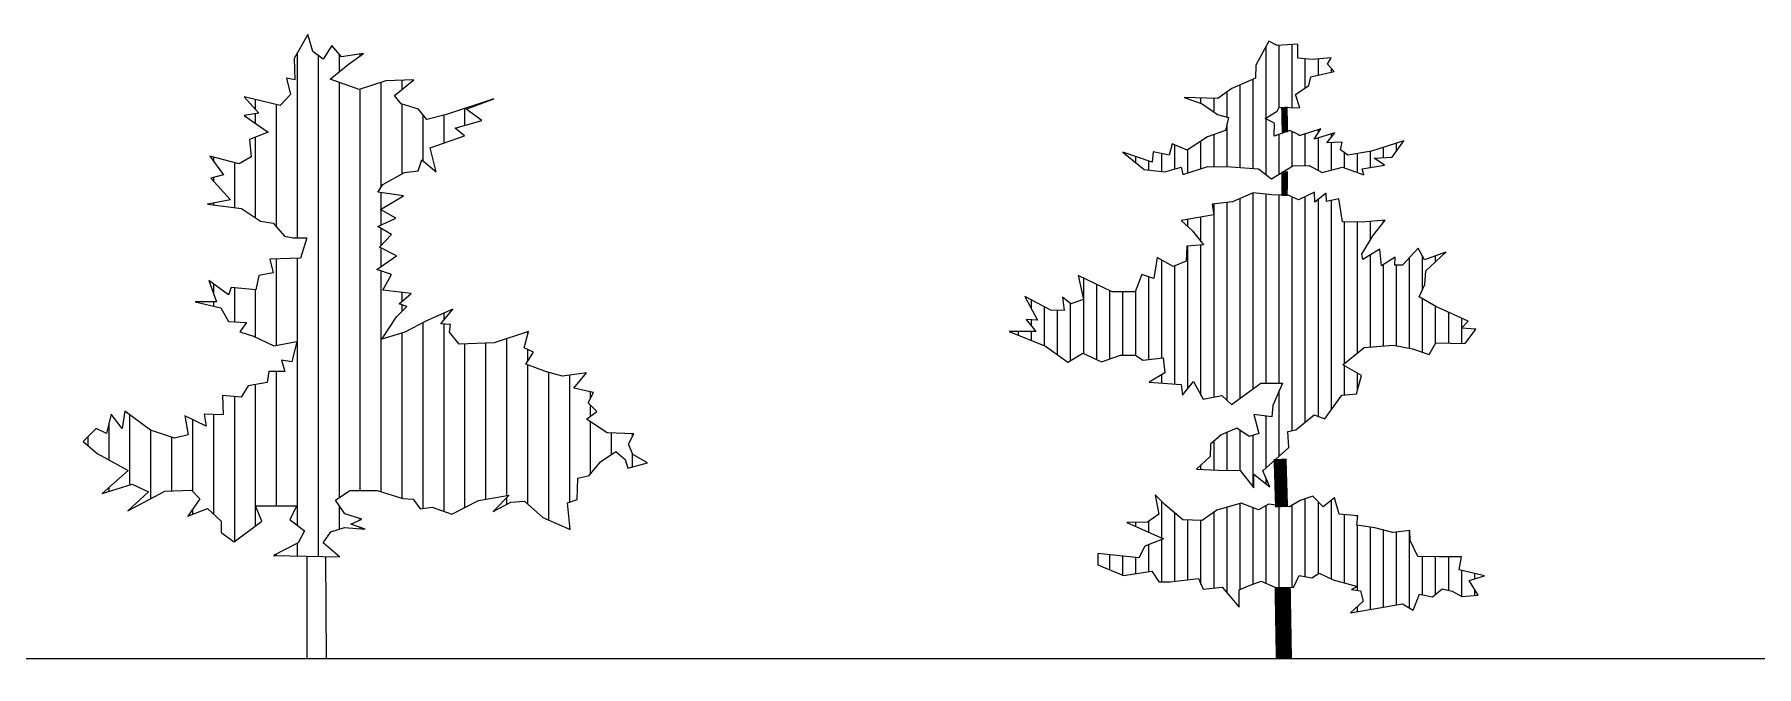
# Model space of a CAD drawing. Header units: millimetres. Extents: x 13268 to 164478, y 289082 to 363688.
# Drawn here: x 75428 to 102839, y 328378 to 338435 of the extents above; entities that cross this region are included whole.
import ezdxf

# ---------------------------------------------------------------- set-up
doc = ezdxf.new("R2010")
doc.units = ezdxf.units.MM
doc.layers.add('www.cad-blocks.net', color=7, linetype='Continuous')

# ---------------------------------------------------------------- blocks, each defined once
blk = doc.blocks.new('A$C0C75706E')
for p, q in [((3409, 6696), (3409, 9643)), ((4076, 9340), (4076, 9611)), ((4409, 9591), (4409, 9620)), ((3742, 1626), (3742, 9592)), ((4076, 2563), (4076, 9167)), ((4409, 2672), (4409, 9061)), ((4742, 7502), (4742, 9168)), ((5076, 9058), (5076, 9200)), ((2742, 8736), (2742, 8895)), ((3076, 6869), (3076, 8815)), ((5076, 7712), (5076, 8820)), ((6409, 8857), (6409, 8863)), ((2742, 8514), (2742, 8668)), ((5409, 7916), (5409, 8650)), ((5742, 8202), (5742, 8649)), ((6075, 8486), (6075, 8755)), ((2742, 7010), (2742, 8295)), ((2076, 7912), (2076, 7980)), ((2409, 7175), (2409, 7892)), ((2076, 7591), (2076, 7653)), ((4742, 7153), (4742, 7411)), ((2076, 7219), (2076, 7250)), ((4742, 6899), (4742, 7138)), ((5076, 7350), (5076, 7366)), ((4742, 6576), (4742, 6840)), ((3076, 4986), (3076, 6360)), ((3409, 2117), (3409, 6367)), ((4742, 6239), (4742, 6531)), ((4742, 2652), (4742, 6166)), ((2076, 5802), (2076, 5960)), ((2409, 5357), (2409, 5901)), ((2742, 5114), (2742, 5867)), ((5076, 5686), (5076, 5825)), ((2076, 5607), (2076, 5677)), ((5076, 5529), (5076, 5627)), ((5742, 5388), (5742, 5497)), ((5409, 2389), (5409, 5343)), ((5742, 2343), (5742, 5324)), ((5076, 2550), (5076, 5179)), ((6075, 2407), (6075, 5004)), ((6409, 2537), (6409, 5020)), ((6742, 2592), (6742, 5093)), ((7075, 5172), (7075, 5202)), ((7075, 4736), (7075, 4917)), ((7075, 2457), (7075, 4674)), ((3076, 2429), (3076, 4569)), ((7409, 2200), (7409, 4551)), ((7742, 2488), (7742, 4510)), ((2409, 1863), (2409, 4170)), ((2742, 2430), (2742, 4361)), ((8075, 4143), (8075, 4243)), ((742, 2761), (742, 3873)), ((2076, 2297), (2076, 3883)), ((8075, 3859), (8075, 4030)), ((409, 3160), (409, 3749)), ((1076, 2545), (1076, 3631)), ((1742, 2656), (1742, 3800)), ((8075, 2942), (8075, 3767)), ((8409, 3248), (8409, 3590)), ((8742, 3540), (8742, 3577)), ((76, 3390), (76, 3531)), ((1409, 2666), (1409, 3521)), ((8742, 3051), (8742, 3263)), ((409, 2658), (409, 2720)), ((6742, 2456), (6742, 2561)), ((742, 2368), (742, 2380)), ((1742, 2298), (1742, 2377)), ((2742, 2112), (2742, 2428)), ((4076, 2059), (4076, 2427)), ((4409, 2209), (4409, 2227)), ((4409, 2063), (4409, 2084)), ((7742, 2053), (7742, 2113)), ((3076, 1637), (3076, 1662)), ((3409, 1632), (3409, 1833)), ((4076, 1621), (4076, 1622))]:
    blk.add_line(p, q)
blk.add_lwpolyline([(3028, 1638), (4077, 1621), (3820, 1839), (3941, 2018), (4159, 2084), (4487, 2056), (4257, 2139), (4432, 2220), (4160, 2303), (4012, 2521), (4242, 2673), (4679, 2672), (5088, 2546), (5251, 2534), (5360, 2382), (5551, 2409), (5867, 2299), (6288, 2517), (6779, 2598), (6521, 2341), (6806, 2489), (7024, 2504), (7312, 2242), (7748, 2051), (7706, 2475), (7858, 2530), (7871, 2869), (8050, 2911), (8230, 3129), (8475, 3292), (8623, 3167), (8666, 3031), (8978, 3112), (8748, 3249), (8678, 3413), (8760, 3576), (8339, 3593), (8009, 3811), (8176, 3932), (8036, 4069), (8122, 4232), (7807, 4303), (8010, 4548), (7628, 4494), (7371, 4561), (7044, 4686), (7165, 4877), (7017, 4943), (7084, 5204), (6538, 5026), (5981, 5000), (5829, 5191), (5845, 5316), (5693, 5328), (5884, 5561), (5463, 5371), (5120, 5192), (4753, 5084), (4984, 5438), (5148, 5601), (5027, 5644), (5218, 5808), (4766, 5863), (4903, 6108), (4673, 6191), (4985, 6408), (4713, 6545), (4904, 6747), (4686, 6873), (4975, 7008), (4730, 7145), (5096, 7363), (4687, 7418), (4769, 7543), (5113, 7733), (5331, 7760), (5386, 7935), (5615, 7744), (5522, 8126), (6068, 8316), (5917, 8441), (6342, 8561), (6096, 8741), (6533, 8903), (5781, 8659), (5469, 8578), (5333, 8742), (5060, 8824), (4951, 8961), (5263, 9206), (4815, 9191), (4390, 9055), (3927, 9220), (4215, 9453), (4461, 9628), (4107, 9574), (3955, 9754), (3818, 9536), (3655, 9657), (3573, 9930), (3354, 9548), (3369, 9209), (3233, 9237), (3299, 8975), (3135, 8800), (2562, 8938), (2796, 8676), (2562, 8638), (2943, 8376), (2643, 8256), (2670, 7983), (2479, 7874), (2015, 7996), (2233, 7695), (2030, 7641), (2341, 7298), (1975, 7232), (2520, 7161), (2820, 6958), (3022, 6930), (3201, 6723), (3338, 6696), (3556, 6695), (3458, 6368), (2967, 6357), (3021, 6139), (2791, 6097), (2748, 5867), (2354, 5906), (2311, 5786), (2000, 6016), (2120, 5677), (1781, 5678), (2190, 5579), (2310, 5361), (2599, 5349), (2489, 5197), (2707, 5130), (3034, 4978), (3401, 5047), (3318, 4720), (3155, 4748), (3209, 4568), (2952, 4569), (2924, 4393), (2624, 4339), (2515, 4160), (2215, 4188), (2226, 3876), (1926, 3889), (1953, 3698), (1614, 3862), (1668, 3562), (1450, 3508), (1068, 3633), (659, 3934), (616, 3661), (441, 3891), (370, 3580), (207, 3662), (0, 3456), (222, 3264), (712, 2991), (302, 2625), (778, 2772), (1039, 2651), (711, 2352), (1296, 2662), (1721, 2677), (1857, 2540), (1666, 2268), (1978, 2388), (2196, 2185), (2195, 2006), (2401, 1858), (2839, 2184), (2742, 2430), (3396, 2429), (3287, 2211), (3520, 2031), (3422, 1840)], close=True)
blk.add_lwpolyline([(3558, 1629), (3556, 1), (3871, 0), (3859, 1624)])
blk = doc.blocks.new('A$C2DD14101')
for p, q in [((4089, 8603), (4089, 9743)), ((4296, 8774), (4296, 9756)), ((4504, 8766), (4504, 9770)), ((4711, 9079), (4711, 9541)), ((4919, 9285), (4919, 9539)), ((5126, 9332), (5126, 9389)), ((3674, 7815), (3674, 9128)), ((3881, 7799), (3881, 9218)), ((2844, 8906), (2844, 8926)), ((3051, 8832), (3051, 8920)), ((3259, 8693), (3259, 8915)), ((3466, 8615), (3466, 9017)), ((3466, 7827), (3466, 8510)), ((4089, 7700), (4089, 8587)), ((3051, 7796), (3051, 8232)), ((3259, 7830), (3259, 8336)), ((4296, 7710), (4296, 8341)), ((4504, 7835), (4504, 8382)), ((4711, 7843), (4711, 8346)), ((4919, 8364), (4919, 8415)), ((4919, 7768), (4919, 8282)), ((5126, 8292), (5126, 8346)), ((2014, 7891), (2014, 7989)), ((2429, 7748), (2429, 8031)), ((2636, 7788), (2636, 8170)), ((2844, 7730), (2844, 8096)), ((5126, 7773), (5126, 8207)), ((5334, 7805), (5334, 8051)), ((5541, 7734), (5541, 8037)), ((5749, 7812), (5749, 8072)), ((5956, 7972), (5956, 8135)), ((6164, 8075), (6164, 8200)), ((2221, 7773), (2221, 7917)), ((5956, 7846), (5956, 7861)), ((3881, 4290), (3881, 7407)), ((3259, 4159), (3259, 7232)), ((3466, 4109), (3466, 7256)), ((3674, 4141), (3674, 7318)), ((4089, 4379), (4089, 7386)), ((4296, 4380), (4296, 7375)), ((4504, 3625), (4504, 7344)), ((4711, 3762), (4711, 7353)), ((4919, 3852), (4919, 7308)), ((5126, 3956), (5126, 7289)), ((2844, 6873), (2844, 6988)), ((3051, 6630), (3051, 7024)), ((5334, 4696), (5334, 6948)), ((5541, 4864), (5541, 6945)), ((5749, 6666), (5749, 6955)), ((5956, 6941), (5956, 6972)), ((2429, 4782), (2429, 6338)), ((2844, 4298), (2844, 6564)), ((3051, 4186), (3051, 6578)), ((5749, 4958), (5749, 6424)), ((6371, 4935), (6371, 6378)), ((6579, 5875), (6579, 6401)), ((6786, 6314), (6786, 6406)), ((1184, 4852), (1184, 6055)), ((2221, 4758), (2221, 6072)), ((2636, 4368), (2636, 6249)), ((5956, 4974), (5956, 6268)), ((6164, 4977), (6164, 6258)), ((1391, 4757), (1391, 5956)), ((1599, 4767), (1599, 5856)), ((1806, 4828), (1806, 5835)), ((2014, 4822), (2014, 5863)), ((354, 5561), (354, 5703)), ((561, 4977), (561, 5595)), ((769, 4832), (769, 5542)), ((976, 4741), (976, 5645)), ((6579, 4873), (6579, 5726)), ((6786, 5021), (6786, 5602)), ((6994, 5020), (6994, 5508)), ((354, 5287), (354, 5390)), ((7201, 5262), (7201, 5415)), ((7201, 5014), (7201, 5258)), ((7409, 5215), (7409, 5243)), ((146, 5144), (146, 5203)), ((354, 5060), (354, 5203)), ((5334, 4196), (5334, 4661)), ((2429, 4382), (2429, 4519)), ((5541, 4266), (5541, 4541)), ((4296, 3220), (4296, 4264)), ((4089, 3035), (4089, 3857)), ((3466, 2994), (3466, 3600)), ((3674, 2991), (3674, 3630)), ((3259, 3000), (3259, 3463)), ((3881, 2727), (3881, 3554)), ((3051, 3011), (3051, 3082)), ((4089, 2780), (4089, 2865)), ((2429, 1913), (2429, 2499)), ((3674, 1102), (3674, 2468)), ((4711, 1302), (4711, 2544)), ((4919, 1348), (4919, 2495)), ((5126, 1265), (5126, 2519)), ((2636, 1231), (2636, 2315)), ((2844, 1254), (2844, 2203)), ((3051, 1179), (3051, 2196)), ((3259, 1122), (3259, 2327)), ((3466, 1042), (3466, 2407)), ((3881, 1184), (3881, 2399)), ((4089, 1197), (4089, 2433)), ((4296, 1136), (4296, 2433)), ((4504, 1133), (4504, 2441)), ((5334, 1203), (5334, 2291)), ((5541, 2204), (5541, 2274)), ((2014, 2098), (2014, 2167)), ((2221, 2005), (2221, 2188)), ((5541, 1084), (5541, 2118)), ((5749, 783), (5749, 2090)), ((5956, 818), (5956, 2045)), ((6164, 855), (6164, 2014)), ((6371, 806), (6371, 2037)), ((1599, 1413), (1599, 1651)), ((2221, 1381), (2221, 1813)), ((2429, 1220), (2429, 1894)), ((1806, 1327), (1806, 1628)), ((2014, 1352), (2014, 1606)), ((6579, 1013), (6579, 1623)), ((6786, 1026), (6786, 1620)), ((6994, 1084), (6994, 1620)), ((7201, 986), (7201, 1402)), ((7409, 1269), (7409, 1353)), ((5541, 748), (5541, 830)), ((7409, 1004), (7409, 1095))]:
    blk.add_line(p, q)
for points in [[(4512, 7841), (4771, 7844), (4979, 7736), (5302, 7816), (5643, 7699), (5616, 7791), (5974, 7849), (5808, 7963), (6095, 7980), (6280, 8236), (5767, 8075), (5389, 8011), (5271, 8096), (5300, 8215), (5300, 8215), (5056, 8204), (5184, 8363), (4854, 8263), (4961, 8429), (4616, 8315), (4617, 8329), (4464, 8401), (4218, 8313), (4221, 8516), (4075, 8595), (4265, 8711), (4294, 8774), (4623, 8762), (4555, 8973), (4767, 9117), (4797, 9257), (5169, 9342), (5169, 9342), (5066, 9456), (5123, 9560), (4822, 9529), (4591, 9553), (4594, 9777), (4265, 9753), (4133, 9825), (3925, 9443), (3916, 9234), (3543, 9071), (3317, 8913), (2785, 8927), (3071, 8825), (3313, 8654), (3487, 8610), (3443, 8401), (3154, 8300), (2830, 8087), (2593, 8188), (2593, 8188), (2542, 8007), (2542, 8007), (2291, 8060), (2275, 7899), (1808, 8059), (2147, 7782), (2475, 7742), (2735, 7816), (2762, 7704), (3162, 7831), (3526, 7826), (3966, 7792), (4174, 7635)], [(4451, 3358), (4434, 3610), (4560, 3637), (4850, 3877), (5024, 3812), (5295, 4193), (5526, 4211), (5607, 4504), (5308, 4675), (5648, 4951), (6117, 4986), (6417, 4926), (6681, 4839), (6789, 5026), (7257, 5013), (7257, 5013), (7428, 5241), (7428, 5241), (7198, 5258), (7198, 5258), (7198, 5258), (7304, 5369), (6790, 5600), (6526, 5757), (6613, 5952), (6629, 6168), (6948, 6465), (6611, 6343), (6508, 6527), (6260, 6257), (6134, 6259), (6143, 6385), (5924, 6248), (5900, 6514), (5625, 6350), (5612, 6434), (5784, 6725), (5983, 6974), (5619, 6944), (5304, 6949), (5246, 7313), (5050, 7274), (5045, 7407), (4861, 7262), (4856, 7423), (4603, 7301), (4436, 7373), (4177, 7377), (3884, 7409), (3553, 7266), (3231, 7229), (3257, 7060), (2738, 6970), (2917, 6806), (3089, 6580), (2823, 6563), (2813, 6325), (2609, 6237), (2352, 6380), (2299, 6045), (2111, 6111), (2111, 6111), (2002, 5833), (1638, 5837), (1096, 6097), (1182, 5711), (978, 5644), (847, 5750), (872, 5540), (662, 5543), (245, 5759), (450, 5385), (268, 5395), (420, 5204), (0, 5202), (577, 4971), (931, 4714), (1170, 4858), (1469, 4721), (1771, 4829), (2009, 4825), (2127, 4747), (2127, 4747), (2449, 4784), (2474, 4546), (2227, 4396), (2737, 4361), (2737, 4361), (2756, 4193), (2934, 4407), (3084, 4125), (3385, 4184), (3537, 4042), (4003, 4379), (4346, 4381), (4194, 4026), (4178, 3845), (4178, 3845), (3892, 3883), (3972, 3582), (3817, 3535), (3623, 3663), (3370, 3562), (3200, 3410), (3197, 3214), (2978, 3015), (3327, 2996), (3677, 2991), (3890, 2715), (3893, 2932), (4149, 2733), (4033, 2986)], [(4526, 1133), (4612, 1321), (4814, 1283), (4934, 1358), (5157, 1250), (5540, 1147), (5448, 1100), (5588, 1077), (5588, 1077), (5635, 915), (5429, 729), (5892, 807), (6257, 872), (6430, 772), (6531, 1022), (6734, 984), (6734, 984), (6889, 1108), (6889, 1108), (7050, 1071), (7202, 985), (7461, 1009), (7318, 1242), (7564, 1316), (7159, 1412), (7197, 1621), (6840, 1619), (6505, 1624), (6382, 1877), (6377, 2038), (6104, 2007), (5818, 2081), (5532, 2120), (5532, 2120), (5548, 2273), (5248, 2298), (5175, 2558), (4998, 2414), (4832, 2584), (4832, 2584), (4628, 2517), (4459, 2414), (4124, 2454), (4124, 2454), (4124, 2454), (3969, 2365), (3691, 2473), (3304, 2360), (3071, 2195), (2764, 2206), (2480, 2448), (2329, 2597), (2322, 2597), (2380, 2295), (2197, 2172), (1868, 2163), (2452, 1903), (2157, 1788), (2063, 1600), (1407, 1672), (1411, 1490), (1815, 1324), (2270, 1388), (2380, 1218), (2562, 1223), (3010, 1273), (3085, 1104), (3386, 1135), (3661, 816), (3658, 1096), (3806, 1157), (4009, 1231), (4225, 1137)]]:
    blk.add_lwpolyline(points, close=True)
for points, const_width in [([(4387, 8372), (4378, 8778)], 104), ([(4380, 7360), (4385, 7753)], 104), ([(4333, 2409), (4310, 3177)], 208), ([(4370, 2), (4351, 1129)], 259)]:
    blk.add_lwpolyline(points, dxfattribs=dict(const_width=const_width))
blk = doc.blocks.new('format')
at = {"layer": 'www.cad-blocks.net', "color": 155, "true_color": 0x546d8e}
blk.add_line((20726, 328505), (164196, 328505), dxfattribs=at)

msp = doc.modelspace()

# ---------------------------------------------------------------- block references
for name, p in [('format', (0, 0)), ('A$C0C75706E', (76206, 328505)), ('A$C2DD14101', (90945, 328505))]:
    msp.add_blockref(name, p)

doc.saveas('drawing.dxf')
